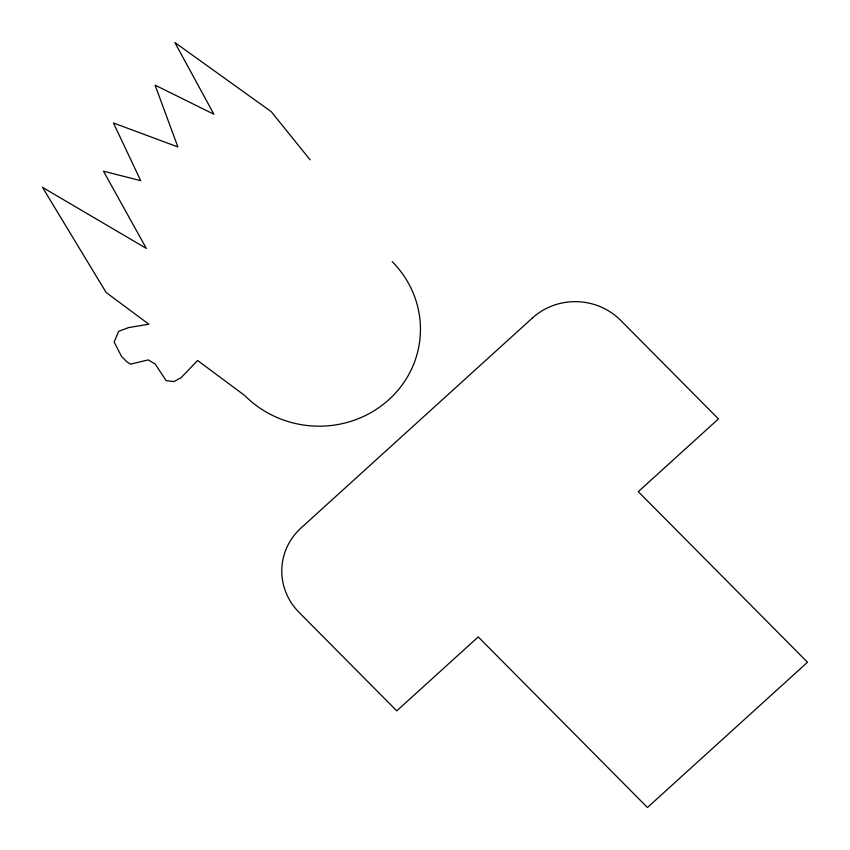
<?xml version="1.0" encoding="UTF-8"?>
<svg xmlns="http://www.w3.org/2000/svg" width="850" height="850" viewBox="0 0 850 850"><rect width="100%" height="100%" fill="white"/><g stroke="black" fill="none" stroke-linecap="round" stroke-linejoin="round"><path stroke-width="1.27" d="M310.101 159.832L271.256 111.669L174.834 42.5L213.903 114.24L155.104 85.159L177.873 146.944L113.443 122.974L140.718 180.667L103.477 171.179L146.338 248.423L42.5 187.351L106.112 292.464L148.835 324.222L128.594 327.59L118.618 331.362L114.134 342.04L121.55 356.437L127.075 361.994L130.549 364.119L148.293 359.901L155.252 364.151L166.164 380.672L173.91 381.565L181.061 377.719L197.593 360.474L244.694 395.494A102.043 97.591 4.6 0 0 388.928 399.617A102.043 97.591 4.6 0 0 392.201 261.63M532.514 317.911L301.07 527.956A62.422 59.702 4.6 0 0 299.062 612.372L396.759 710.855L478.242 636.916L647.456 807.5L807.5 662.246L638.286 491.661L718.441 418.922L620.755 320.429A62.422 59.702 4.6 0 0 532.514 317.911"/></g></svg>
